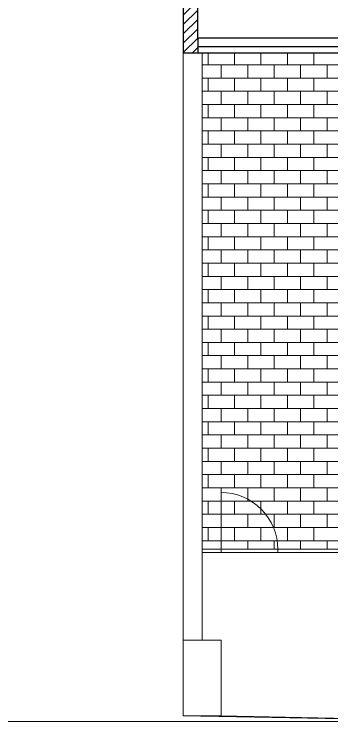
# Model space of a CAD drawing. Header units: millimetres. Extents: x -627 to 20370, y 1538 to 15679.
# Drawn here: x 18002 to 18505, y 9214 to 10354 of the extents above; entities that cross this region are included whole.
import ezdxf

# ---------------------------------------------------------------- set-up
doc = ezdxf.new("R2010")
doc.units = ezdxf.units.MM
doc.layers.add('blue', color=160, linetype='Continuous', lineweight=5)
doc.layers.add('new', color=3, linetype='Continuous', lineweight=30)

msp = doc.modelspace()

# ---------------------------------------------------------------- hatches: boundary and pattern name
at = {"layer": 'blue'}
h = msp.add_hatch(dxfattribs=at)
h.set_pattern_fill('ANSI31', color=256, scale=3.3)
h.set_pattern_definition([(45, (7621.720576389187, -161.7397920172825), (-7.408711299882051, 7.408711299882052), [])])
h.paths.add_polyline_path([(18562.98888151761, 10173.7536936372), (18519.31333692354, 10173.7536936372), (18519.31333692354, 9946.968779326502), (18519.31333692354, 9868.968779326502), (18519.31333692354, 9847.994459604153), (18542.31333692354, 9847.994459604153), (18542.31333692354, 10052.7536936372), (18678.98888151761, 10052.7536936372), (18678.98888151761, 10100.7536936372), (18562.98888151761, 10100.7536936372)])
h.paths.add_polyline_path([(18820.34353549264, 10304.94998107191), (18820.34353549264, 10315.9499810719), (18535.34353549264, 10315.9499810719), (18519.31333692354, 10315.9499810719), (18519.31333692354, 10247.7536936372), (18562.98888151761, 10247.7536936372), (18562.98888151761, 10266.7536936372), (18774.98888151761, 10266.7536936372), (18774.98888151761, 10100.7536936372), (18734.98888151761, 10100.7536936372), (18734.98888151761, 10052.7536936372), (18746.98888151761, 10052.7536936372), (18746.98888151761, 10051.7536936372), (18757.7290613272, 10051.7536936372), (18757.63386723689, 10056.74076243356), (18821.62221094065, 10057.96218375703), (18820.34353549264, 10124.9499810719)])
h.paths.add_polyline_path([(18662.31333692354, 10052.7536936372), (18652.31333692354, 10052.7536936372), (18652.31333692355, 9955.994459604157), (18662.31333692355, 9955.994459604157)], flags=17)
h.paths.add_polyline_path([(18662.31333692355, 9875.994459604157), (18652.31333692355, 9875.994459604159), (18652.31333692354, 9785.994459604155), (18542.31333692354, 9785.994459604153), (18542.31333692354, 9775.994459604153), (18662.31333692354, 9775.994459604153)])
h.paths.add_polyline_path([(18821.62221094065, 10057.96218375703), (18811.62221094065, 10057.77130191), (18811.62221094065, 9875.994459604159), (18751.62221094065, 9875.994459604157), (18751.62221094065, 9865.994459604153), (18800.31333692354, 9865.994459604153), (18821.62221094065, 9865.994459604153)])
h.paths.add_polyline_path([(18876.50428076537, 9775.9499810719), (18826.00500230613, 9775.9499810719), (18800.31333692354, 9775.994459604153), (18800.31333692354, 9665.9687793265), (18731.62221094065, 9665.9687793265), (18731.62221094065, 9642.9687793265), (18826.00500230613, 9642.9687793265), (18826.00500230613, 9759.9499810719), (18876.50464153003, 9759.9499810719)])
h.paths.add_polyline_path([(18671.62221094064, 9665.9687793265), (18542.31333692354, 9665.9687793265), (18542.31333692354, 9785.994459604153), (18519.31333692354, 9785.994459604153), (18519.31333692354, 9757.271724058222), (18519.31333692354, 9642.9687793265), (18530.00446290644, 9642.968779326502), (18671.62221094064, 9642.9687793265)])
h.paths.add_polyline_path([(19040.00500230613, 9775.9499810719), (19017.00500230613, 9775.9499810719), (18966.50500229469, 9775.9499810719), (18966.50500229469, 9775.948966421294), (18966.50464155291, 9759.9499810719), (19017.00500230613, 9759.9499810719), (19017.00500230613, 9645.9499810719), (19040.00500230613, 9645.9499810719), (19120.00500230613, 9645.9499810719), (19120.00500230613, 9668.9499810719), (19040.00500230613, 9668.9499810719)])
h.paths.add_polyline_path([(19028.50500230613, 9959.9499810719), (19017.00500230613, 9959.9499810719), (19017.00500230613, 9775.9499810719), (19028.50500230613, 9775.9499810719)])
h.paths.add_polyline_path([(19042.00500230613, 9981.9499810719), (19017.00500230613, 9981.9499810719), (19017.00500230613, 9959.9499810719), (19028.50500230613, 9959.9499810719), (19042.00500230613, 9959.9499810719)])
h.paths.add_polyline_path([(19042.00500230613, 10303.9499810719), (19017.00500230613, 10303.9499810719), (19017.00500230613, 10275.9499810719), (19042.00500230613, 10275.9499810719)])
h.paths.add_polyline_path([(19399.00500230613, 10089.9499810719), (19349.00500230613, 10089.9499810719), (19349.00500230613, 10069.9499810719), (19375.00500230613, 10069.9499810719), (19375.00500230613, 9860.9499810719), (19399.00500230613, 9860.9499810719)])
h.paths.add_polyline_path([(19399.00500230613, 9747.9499810719), (19375.00500230613, 9747.9499810719), (19375.00500230613, 9668.9499810719), (19259.00500230613, 9668.9499810719), (19259.00500230613, 9645.9499810719), (19386.00500230613, 9645.9499810719), (19399.00500230613, 9645.9499810719)])
h.paths.add_polyline_path([(19199.00500230613, 9668.9499810719), (19180.00500230613, 9668.9499810719), (19180.00500230613, 9645.9499810719), (19199.00500230613, 9645.9499810719)])
h.paths.add_polyline_path([(19399.00500230613, 10736.9499810719), (19376.00500230613, 10736.9499810719), (19376.00500230613, 10303.9499810719), (19349.00500230613, 10303.9499810719), (19349.00500230613, 10283.9499810719), (19399.00500230613, 10283.9499810719)])
h.paths.add_polyline_path([(19366.00500230613, 10761.9499810719), (19309.00500230613, 10761.9499810719), (19286.00500230613, 10761.9499810719), (19286.00500230613, 10736.9499810719), (19366.00500230613, 10736.9499810719)])
h.paths.add_polyline_path([(19399.00500230613, 10761.9499810719), (19366.00500230613, 10761.9499810719), (19366.00500230613, 10736.9499810719), (19399.00500230613, 10736.9499810719)])
h.paths.add_polyline_path([(18787.00500230613, 10761.9499810719), (18787.00500230613, 10768.9499810719), (18760.34353549264, 10768.9499810719), (18760.34353549264, 10736.9499810719), (18781.00500230613, 10736.9499810719), (18787.00500230613, 10736.9499810719)])
h.paths.add_polyline_path([(18787.00500230613, 10815.9499810719), (18787.00500230613, 10888.9499810719), (18760.34353549264, 10888.9499810719), (18760.34353549264, 10815.9499810719), (18760.34353549264, 10768.9499810719), (18787.00500230613, 10768.9499810719)])
h.paths.add_polyline_path([(18760.34353549264, 10888.9499810719), (18519.31333692354, 10888.9499810719), (18519.31333692354, 10865.9499810719), (18760.34353549264, 10865.9499810719)])
h.paths.add_polyline_path([(18292.34353549264, 10489.9499810719), (18269.34353549264, 10489.9499810719), (18269.34353549264, 10315.9499810719), (18269.34353549264, 10292.9499810719), (18292.34353549264, 10292.9499810719), (18292.34353549264, 10315.9499810719)])
h.paths.add_polyline_path([(18292.34353549264, 10888.9499810719), (18269.34353549264, 10888.9499810719), (18269.34353549264, 10489.9499810719), (18292.34353549264, 10489.9499810719), (18292.34353549264, 10512.9499810719)])
h = msp.add_hatch(dxfattribs=at)
h.set_pattern_fill('BRICK', color=256, scale=3.3)
h.set_pattern_definition([(0, (7621.720576389187, -161.7397920172825), (0, 20.955), []), (90, (7621.720576389187, -161.7397920172825), (-41.91, 2.566247367613279e-15), [20.955, -20.955]), (90, (7642.675576389187, -161.7397920172825), (-41.91, 2.566247367613279e-15), [-20.955, 20.955])])
h.paths.add_polyline_path([(18519.31333692354, 9896.469140102601), (18519.31333692354, 9946.968779326502), (18519.31333692354, 10292.9499810719), (18299.34353549264, 10292.9499810719), (18299.34353549264, 9505.949981071879), (18329.34353549264, 9505.949981071879), (18329.34353549264, 9595.949981071879, -0.4142135623730951), (18419.34353549264, 9505.949981071879), (18519.31333692354, 9505.949981071879), (18519.31333692354, 9535.949981071904), (18549.31333692354, 9535.949981071904), (18549.31333692354, 9642.968779326502), (18530.00446290644, 9642.968779326502), (18519.31333692354, 9642.9687793265), (18519.31333692354, 9757.271724058222), (18519.31333692354, 9785.994459604153), (18519.31333692354, 9847.994459604153)])
h.paths.add_polyline_path([(18329.34353549264, 9595.949981071879), (18329.34353549264, 9505.949981071879), (18419.34353549264, 9505.949981071879, 0.4142135623730951)], flags=17)

# ---------------------------------------------------------------- linework, layer by layer
for points in [[(18292.34353549264, 10315.9499810719), (18292.34353549264, 10512.9499810719)], [(18269.34353549264, 10489.9499810719), (18269.34353549264, 10315.9499810719), (18269.34353549264, 10292.9499810719), (18292.34353549264, 10292.9499810719)], [(18292.34353549264, 10315.9499810719), (18292.34353549264, 10292.9499810719)]]:
    msp.add_lwpolyline(points)
at = {"layer": 'blue', "flags": 128}
msp.add_lwpolyline([(18329.34353549264, 9242.109845661182), (18993.17695602527, 9228.21368231041), (19748.01366044054, 9213.722317515463, 0.3962457660702643), (19886.88117814756, 9391.986370323099), (19898.23852472175, 10477.96428016934)], format="xyb", dxfattribs=at)
at = {"layer": 'blue'}
for points in [[(18269.34353549264, 10292.9499810719), (18269.34353549264, 9242.109845661182)], [(18299.34353549264, 10292.9499810719), (18299.34353549264, 9362.109845661182)], [(18329.34353549264, 9505.949981071879), (18329.34353549264, 9595.949981071879)], [(18299.34353549264, 9505.949981071879), (18519.31333692355, 9505.949981071879)], [(18299.34353549264, 9500.949981071879), (18519.31333692355, 9500.949981071879)], [(18329.34353549264, 9500.949981071879), (18329.34353549264, 9505.949981071879)], [(18419.34353549264, 9505.949981071879), (18419.34353549264, 9500.949981071877)], [(18666.53943179504, 9233.061743058219), (17826.93245748364, 9233.061743058219), (17786.93245748364, 9233.061743058219), (17786.93245748364, 9243.061743058219), (17846.93245748364, 9243.061743058219), (17846.93245748364, 9315.9499810719), (17786.93245748364, 9315.9499810719), (17786.93245748364, 9335.9499810719), (17826.93245748364, 9335.9499810719), (17826.93245748364, 9478.762092483843)], [(18269.34353549264, 9242.109845661182), (18329.34353549264, 9242.109845661182), (18329.34353549264, 9362.109845661182), (18269.34353549264, 9362.109845661182)], [(19339.00500230613, 9221.574471013893), (18269.34353549264, 9242.109845661182)]]:
    msp.add_lwpolyline(points, dxfattribs=at)
msp.add_arc((18329.34353549264, 9505.949981071879), 90, 359.9999999999984, 90, dxfattribs=at)
at = {"layer": 'new'}
for points in [[(18519.31333692354, 10315.9499810719), (18292.34353549264, 10315.9499810719)], [(18292.34353549264, 10302.9499810719), (18519.31333692354, 10302.9499810719)], [(18292.34353549264, 10292.9499810719), (18519.31333692354, 10292.9499810719)]]:
    msp.add_lwpolyline(points, dxfattribs=at)

doc.saveas('drawing.dxf')
